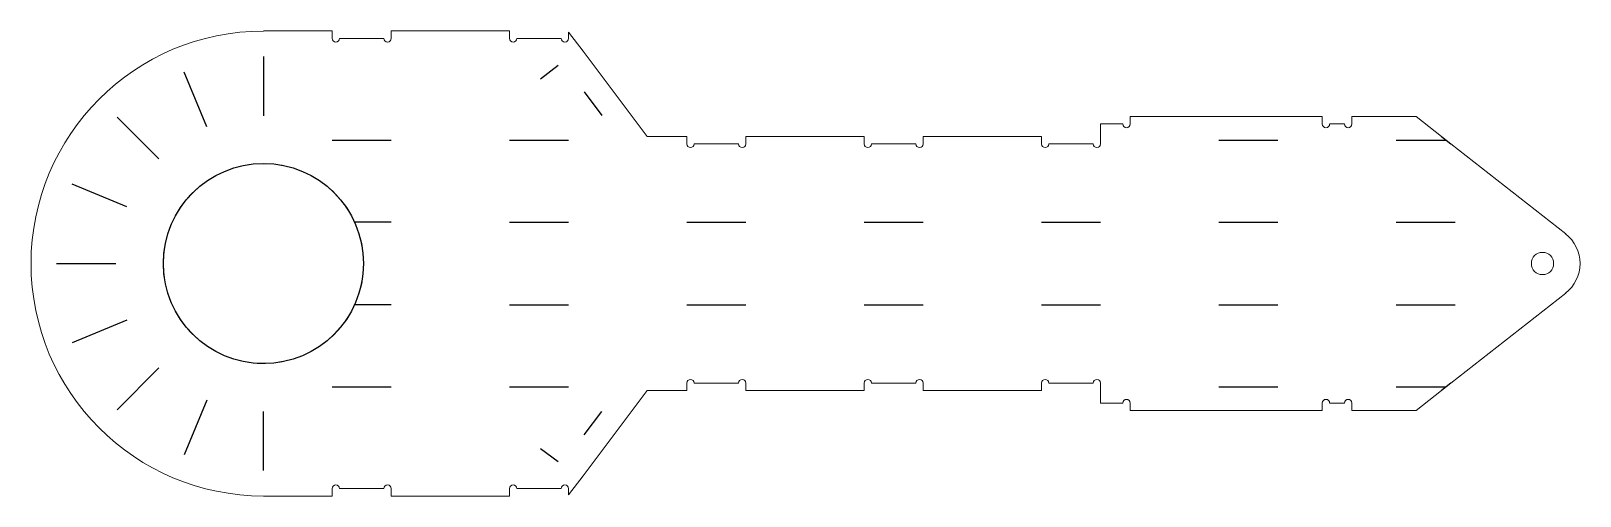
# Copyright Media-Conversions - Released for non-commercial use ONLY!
# Model space of a CAD drawing. Header units: inches. Extents: x 1 to 27.2, y 11.1 to 18.9.
import ezdxf

# ---------------------------------------------------------------- set-up
doc = ezdxf.new("R2010")
doc.units = ezdxf.units.IN
doc.header["$MEASUREMENT"] = 0
doc.layers.add('VISIBLE', color=7, linetype='Continuous', lineweight=0)

msp = doc.modelspace()

# ---------------------------------------------------------------- linework, layer by layer
for p, q in [((4.884, 18.517), (4.884, 17.517)), ((9.572, 18.143), (9.872, 18.369)), ((3.927, 17.327), (3.544, 18.251)), ((10.312, 17.918), (10.609, 17.523)), ((2.409, 17.492), (3.116, 16.785)), ((6.047, 17.102), (7.047, 17.102)), ((9.047, 17.102), (10.047, 17.102)), ((21.047, 17.102), (22.047, 17.102)), ((24.047, 17.102), (24.893, 17.102)), ((2.574, 15.974), (1.65, 16.357)), ((7.047, 15.717), (6.425, 15.717)), ((9.047, 15.717), (10.047, 15.717)), ((12.047, 15.717), (13.047, 15.717)), ((15.047, 15.717), (16.047, 15.717)), ((18.047, 15.717), (19.047, 15.717)), ((21.047, 15.717), (22.047, 15.717)), ((24.047, 15.717), (25.047, 15.717)), ((1.384, 15.017), (2.384, 15.017)), ((7.047, 14.317), (6.425, 14.317)), ((9.047, 14.317), (10.047, 14.317)), ((12.047, 14.317), (13.047, 14.317)), ((15.047, 14.317), (16.047, 14.317)), ((18.047, 14.317), (19.047, 14.317)), ((21.047, 14.317), (22.047, 14.317)), ((24.047, 14.317), (25.047, 14.317)), ((2.574, 14.061), (1.65, 13.678)), ((2.409, 12.543), (3.116, 13.25)), ((6.047, 12.932), (7.047, 12.932)), ((9.047, 12.932), (10.047, 12.932)), ((21.047, 12.932), (22.047, 12.932)), ((24.047, 12.932), (24.893, 12.932)), ((3.927, 12.708), (3.544, 11.784)), ((4.884, 11.517), (4.884, 12.517)), ((10.312, 12.117), (10.609, 12.512)), ((9.572, 11.891), (9.872, 11.666))]:
    msp.add_line(p, q)
for points in [[(24.813, 17.165), (24.973, 17.04)], [(24.973, 12.995), (24.813, 12.87)]]:
    msp.add_lwpolyline(points)
msp.add_circle((4.884, 15.017), 1.692)
at = {"layer": 'VISIBLE'}
for p, q in [((4.884, 18.95), (6.047, 18.95)), ((6.047, 18.825), (6.047, 18.95)), ((7.047, 18.95), (7.047, 18.825)), ((7.047, 18.95), (9.047, 18.95)), ((9.047, 18.825), (9.047, 18.95)), ((10.047, 18.93), (10.047, 18.825)), ((10.047, 18.93), (10.291, 18.606)), ((6.922, 18.825), (6.172, 18.825)), ((9.922, 18.825), (9.172, 18.825)), ((10.291, 18.606), (11.377, 17.165)), ((19.047, 17.04), (19.047, 17.377)), ((19.422, 17.377), (19.047, 17.377)), ((19.547, 17.502), (19.547, 17.377)), ((19.547, 17.502), (22.797, 17.502)), ((22.797, 17.377), (22.797, 17.502)), ((23.172, 17.377), (22.922, 17.377)), ((23.297, 17.502), (24.383, 17.502)), ((23.297, 17.502), (23.297, 17.377)), ((24.383, 17.502), (24.813, 17.165)), ((11.377, 17.165), (11.772, 17.165)), ((11.772, 17.165), (12.047, 17.165)), ((12.047, 17.04), (12.047, 17.165)), ((12.922, 17.04), (12.172, 17.04)), ((13.047, 17.165), (15.047, 17.165)), ((13.047, 17.165), (13.047, 17.04)), ((15.047, 17.04), (15.047, 17.165)), ((15.922, 17.04), (15.172, 17.04)), ((16.047, 17.165), (16.047, 17.04)), ((16.047, 17.165), (18.047, 17.165)), ((18.047, 17.04), (18.047, 17.165)), ((18.922, 17.04), (18.172, 17.04)), ((24.973, 17.04), (26.914, 15.517)), ((26.914, 14.518), (24.973, 12.995)), ((11.377, 12.87), (10.291, 11.428)), ((11.772, 12.87), (11.377, 12.87)), ((12.047, 12.87), (11.772, 12.87)), ((12.047, 12.87), (12.047, 12.995)), ((12.172, 12.995), (12.922, 12.995)), ((13.047, 12.995), (13.047, 12.87)), ((15.047, 12.87), (13.047, 12.87)), ((15.047, 12.87), (15.047, 12.995)), ((15.172, 12.995), (15.922, 12.995)), ((16.047, 12.995), (16.047, 12.87)), ((18.047, 12.87), (16.047, 12.87)), ((18.047, 12.87), (18.047, 12.995)), ((18.172, 12.995), (18.922, 12.995)), ((19.047, 12.657), (19.047, 12.995)), ((24.813, 12.87), (24.383, 12.532)), ((19.047, 12.657), (19.422, 12.657)), ((19.547, 12.657), (19.547, 12.532)), ((22.797, 12.532), (22.797, 12.657)), ((22.922, 12.657), (23.172, 12.657)), ((23.297, 12.657), (23.297, 12.532)), ((22.797, 12.532), (19.547, 12.532)), ((24.383, 12.532), (23.297, 12.532)), ((10.291, 11.428), (10.047, 11.105)), ((6.047, 11.085), (4.884, 11.085)), ((6.047, 11.085), (6.047, 11.21)), ((6.172, 11.21), (6.922, 11.21)), ((7.047, 11.21), (7.047, 11.085)), ((9.047, 11.085), (7.047, 11.085)), ((9.047, 11.085), (9.047, 11.21)), ((9.172, 11.21), (9.922, 11.21)), ((10.047, 11.21), (10.047, 11.105))]:
    msp.add_line(p, q, dxfattribs=at)
msp.add_circle((26.522, 15.017), 0.188, dxfattribs=at)
for centre, radius, start, end in [((4.884, 15.017), 3.932, 90, 270), ((6.109, 18.825), 0.0625, 180, 0), ((6.984, 18.825), 0.0625, 180, 0), ((9.109, 18.825), 0.0625, 180, 0), ((9.984, 18.825), 0.0625, 180, 0), ((19.484, 17.377), 0.0625, 180, 0), ((22.859, 17.377), 0.0625, 180, 0), ((23.234, 17.377), 0.0625, 180, 0), ((12.109, 17.04), 0.0625, 180, 0), ((12.984, 17.04), 0.0625, 180, 0), ((15.109, 17.04), 0.0625, 180, 0), ((15.984, 17.04), 0.0625, 180, 0), ((18.109, 17.04), 0.0625, 180, 0), ((18.984, 17.04), 0.0625, 180, 0), ((4.884, 15.017), 1.692, 26.7769, 333.2231), ((4.884, 15.017), 1.692, 337.8729, 22.1271), ((26.522, 15.017), 0.635, 308.1144, 51.8856), ((12.109, 12.995), 0.0625, 0, 180), ((12.984, 12.995), 0.0625, 0, 180), ((15.109, 12.995), 0.0625, 0, 180), ((15.984, 12.995), 0.0625, 0, 180), ((18.109, 12.995), 0.0625, 0, 180), ((18.984, 12.995), 0.0625, 0, 180), ((19.484, 12.657), 0.0625, 0, 180), ((22.859, 12.657), 0.0625, 0, 180), ((23.234, 12.657), 0.0625, 0, 180), ((6.109, 11.21), 0.0625, 0, 180), ((6.984, 11.21), 0.0625, 0, 180), ((9.109, 11.21), 0.0625, 0, 180), ((9.984, 11.21), 0.0625, 0, 180)]:
    msp.add_arc(centre, radius, start, end, dxfattribs=at)

doc.saveas('drawing.dxf')
